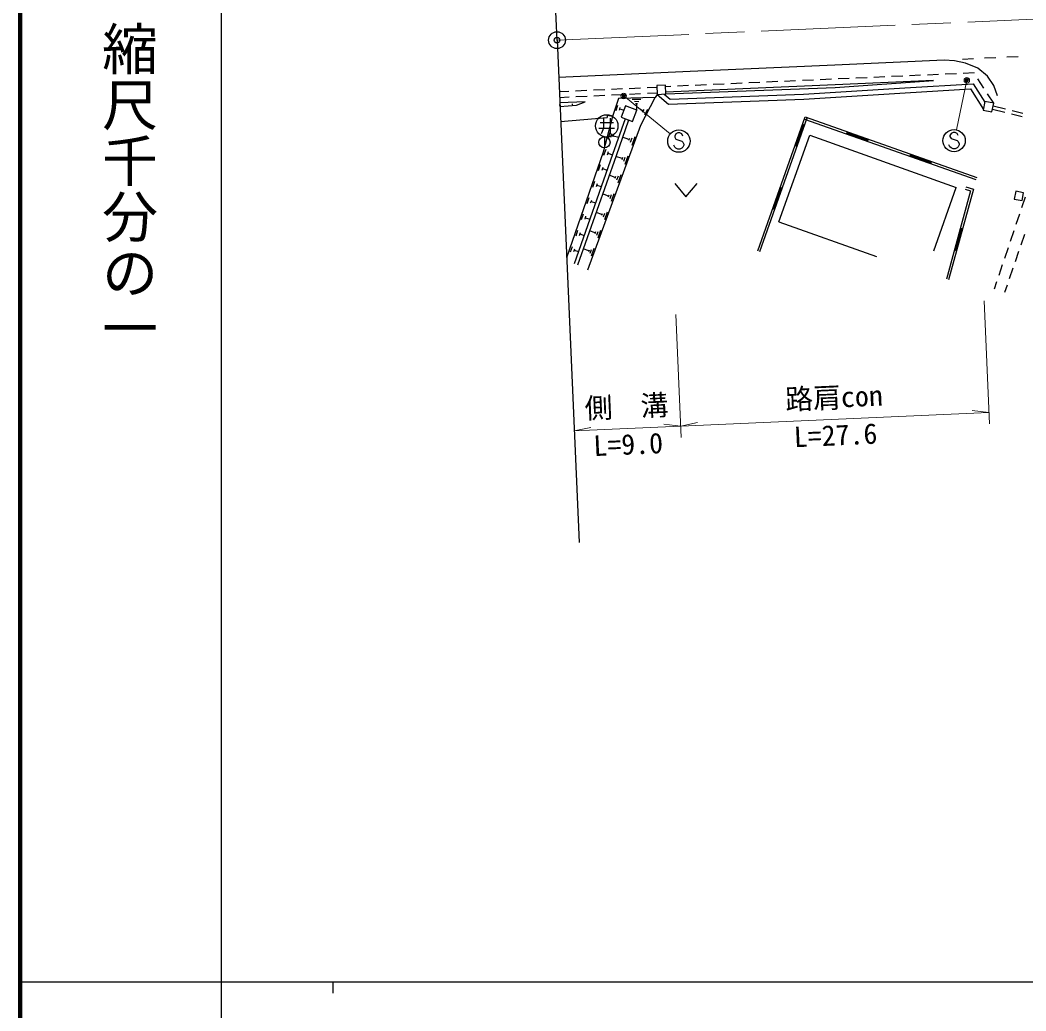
# Model space of a CAD drawing. Units: millimetres, scale not verified. Extents: x 40000 to 680000, y 20000 to 380000.
# Drawn here: x 40000 to 130040, y 202409 to 291069 of the extents above; entities that cross this region are included whole.
import ezdxf
from ezdxf.enums import TextEntityAlignment as Align

# ---------------------------------------------------------------- set-up
doc = ezdxf.new("R2010")
doc.units = ezdxf.units.MM
doc.header["$LTSCALE"] = 1000
doc.header["$PDMODE"] = 32
doc.header["$PDSIZE"] = 500
doc.linetypes.add('CHAIN', pattern=[18.5, 12, -1.5, 3.5, -1.5])
for name, color, linetype, lineweight in [('M-BGD', 7, 'Continuous', 25), ('M-BMK', 2, 'CHAIN', 13), ('M-BMK-OTRS', 5, 'Continuous', 25), ('M-BMK-SRVR', 3, 'Continuous', 25), ('M-STR-HTXT', 7, 'Continuous', 13), ('M-STR-STRC', 7, 'Continuous', 25), ('M-TTL', 2, 'Continuous', 140), ('M-TTL-BAND', 7, 'Continuous', 25)]:
    doc.layers.add(name, color=color, linetype=linetype, lineweight=lineweight)
doc.styles.add('@ＭＳ ゴシック', font='')
doc.styles.add('ＭＳ ゴシック', font='')
doc.styles.get('@ＭＳ ゴシック').set_extended_font_data('@MS Gothic')
doc.styles.get('ＭＳ ゴシック').set_extended_font_data('MS Gothic')

msp = doc.modelspace()

# ---------------------------------------------------------------- linework, layer by layer
at = {"layer": 'M-BGD'}
for p, q in [((125396, 286342), (124415, 286299)), ((125406, 286327), (125396, 286342)), ((106233, 285491), (105234, 285446)), ((107832, 285562), (106833, 285517)), ((109430, 285634), (108431, 285589)), ((111029, 285705), (110030, 285661)), ((112627, 285777), (111628, 285732)), ((114225, 285848), (113226, 285804)), ((115824, 285918), (114825, 285874)), ((117422, 285989), (116423, 285945)), ((119021, 286060), (118022, 286016)), ((120619, 286131), (119620, 286086)), ((122218, 286201), (121219, 286157)), ((123816, 286272), (122817, 286228)), ((126282, 284987), (125734, 285824)), ((88268, 284675), (89136, 284715)), ((89735, 284743), (90734, 284789)), ((91334, 284817), (92332, 284863)), ((92932, 284891), (93931, 284937)), ((94530, 284964), (95529, 285011)), ((96128, 285038), (96997, 285079)), ((96152, 284519), (97020, 284559)), ((98241, 285133), (97789, 285113)), ((99840, 285204), (98841, 285160)), ((101438, 285276), (100439, 285231)), ((103037, 285348), (102038, 285303)), ((104635, 285419), (103636, 285374)), ((88291, 284155), (89159, 284195)), ((90575, 283761), (88313, 283654)), ((89759, 284223), (90758, 284269)), ((91357, 284297), (92356, 284343)), ((92955, 284371), (93954, 284417)), ((94554, 284445), (95552, 284491)), ((94795, 284002), (95582, 283994)), ((94990, 283803), (95384, 283799)), ((127157, 283648), (126610, 284485)), ((88249, 283501), (88372, 283507)), ((88310, 283504), (88318, 283350)), ((89387, 283555), (89478, 283559)), ((89433, 283557), (89438, 283442)), ((93371, 282969), (93523, 283448)), ((93648, 283013), (93725, 283252)), ((93686, 283132), (94046, 283018)), ((95086, 283605), (95283, 283603)), ((95185, 283604), (95179, 283013)), ((95773, 282953), (95398, 283162)), ((95842, 283077), (95703, 282828)), ((96162, 283063), (95883, 282563)), ((127054, 283108), (128163, 282832)), ((127110, 283403), (128229, 283125)), ((128811, 282980), (129781, 282738)), ((88386, 281983), (92569, 282369)), ((91917, 281905), (93117, 281905)), ((92217, 282305), (92217, 281405)), ((93045, 282443), (92565, 282533)), ((92565, 282533), (92569, 282369)), ((92817, 282305), (92817, 280905)), ((106041, 270427), (110282, 282401)), ((106229, 270361), (110470, 282335)), ((110215, 282213), (125570, 276795)), ((110282, 282401), (125636, 276983)), ((128745, 282687), (129715, 282445)), ((91817, 281405), (93217, 281405)), ((92117, 281105), (92017, 280905)), ((92217, 281405), (92117, 281105)), ((92680, 280483), (92854, 281138)), ((92887, 280603), (92974, 280931)), ((109417, 279840), (110085, 281726)), ((109455, 279827), (110123, 281712)), ((109493, 279814), (110160, 281699)), ((109530, 279800), (110198, 281686)), ((110236, 281672), (110047, 281739)), ((114054, 281070), (113987, 280882)), ((114014, 280957), (115900, 280292)), ((114027, 280995), (115913, 280329)), ((114041, 281033), (115927, 280367)), ((92312, 280634), (92312, 279634)), ((93073, 280642), (93116, 280805)), ((93094, 280724), (93586, 280593)), ((94508, 280379), (93934, 280590)), ((94543, 280475), (94473, 280284)), ((94770, 280500), (94629, 280118)), ((95031, 280621), (94750, 279856)), ((107932, 273008), (110694, 280776)), ((110694, 280776), (123807, 276103)), ((114001, 280919), (115887, 280254)), ((115873, 280216), (115940, 280405)), ((109379, 279854), (109568, 279787)), ((93892, 278672), (93333, 278877)), ((93926, 278765), (93858, 278579)), ((94147, 278790), (94010, 278417)), ((94402, 278908), (94128, 278162)), ((119712, 279074), (119645, 278885)), ((119659, 278923), (121545, 278257)), ((119672, 278961), (121558, 278295)), ((119685, 278998), (121571, 278333)), ((119699, 279036), (121585, 278371)), ((121531, 278220), (121598, 278408)), ((91787, 277603), (91971, 278138)), ((92100, 277645), (92192, 277912)), ((92146, 277778), (92547, 277640)), ((91279, 276134), (91461, 276662)), ((91588, 276175), (91679, 276439)), ((93283, 276984), (92737, 277185)), ((93316, 277075), (93249, 276893)), ((93531, 277100), (93398, 276736)), ((93780, 277215), (93513, 276487)), ((98612, 276463), (99612, 275263)), ((99612, 275263), (100612, 276463)), ((91634, 276307), (92029, 276170)), ((93165, 275539), (92904, 274829)), ((107414, 274185), (108082, 276070)), ((107452, 274171), (108119, 276057)), ((107489, 274158), (108157, 276043)), ((107527, 274145), (108195, 276030)), ((108233, 276016), (108044, 276083)), ((121788, 270426), (123807, 276103)), ((125092, 275801), (122920, 267884)), ((125337, 275938), (123113, 267831)), ((124595, 275946), (125092, 275801)), ((124651, 276138), (125337, 275938)), ((90773, 274672), (90953, 275193)), ((91078, 274712), (91168, 274972)), ((91123, 274842), (91514, 274707)), ((92679, 275315), (92147, 275510)), ((92712, 275403), (92647, 275226)), ((92922, 275427), (92792, 275072)), ((129983, 275230), (129662, 274283)), ((90270, 273216), (90447, 273730)), ((92083, 273662), (91563, 273853)), ((92114, 273749), (92051, 273576)), ((92319, 273772), (92192, 273425)), ((92556, 273882), (92302, 273189)), ((107376, 274198), (107565, 274131)), ((90571, 273256), (90660, 273513)), ((90616, 273384), (91001, 273251)), ((107932, 273008), (116671, 269902)), ((129469, 273714), (129148, 272767)), ((89769, 271767), (89944, 272275)), ((90066, 271807), (90154, 272060)), ((90110, 271933), (90490, 271802)), ((91492, 272028), (90985, 272214)), ((91523, 272112), (91461, 271943)), ((91723, 272134), (91599, 271797)), ((91954, 272241), (91706, 271566)), ((124210, 272433), (123680, 270504)), ((124248, 272422), (123719, 270494)), ((124287, 272412), (123757, 270483)), ((124325, 272401), (123796, 270472)), ((124364, 272391), (124171, 272443)), ((128955, 272199), (128634, 271252)), ((129906, 271888), (129584, 270941)), ((89270, 270325), (89443, 270826)), ((89564, 270364), (89650, 270614)), ((89607, 270489), (89982, 270359)), ((90908, 270410), (90414, 270591)), ((90938, 270492), (90878, 270328)), ((91133, 270514), (91012, 270185)), ((91358, 270618), (91116, 269960)), ((123642, 270515), (123835, 270462)), ((128441, 270684), (128120, 269737)), ((129392, 270373), (129070, 269426)), ((127927, 269169), (127606, 268222)), ((128878, 268858), (128556, 267911)), ((127413, 267654), (127192, 267001)), ((128364, 267343), (128139, 266680))]:
    msp.add_line(p, q, dxfattribs=at)
for points in [[(121771, 285680), (112961, 285291), (97812, 284613)], [(97819, 284463), (112953, 285051), (121771, 285680)], [(97023, 284426), (98054, 283561), (106152, 283861), (110155, 284003), (119232, 284557), (125092, 284925), (126233, 283074)], [(97672, 284456), (98207, 284007), (106136, 284301), (110133, 284442), (119205, 284997), (125328, 285380), (126356, 283713)], [(88326, 283350), (89801, 283472), (90575, 283761)], [(90827, 268736), (95578, 281677), (96864, 284143)], [(97027, 284426), (96864, 284143), (93563, 284066), (93045, 282443)], [(93045, 282443), (92199, 279254), (88924, 269784)], [(94164, 282240), (93043, 279047), (89593, 269253)], [(94473, 282124), (93354, 278938), (89904, 269143)]]:
    msp.add_lwpolyline(points, dxfattribs=at)
for points in [[(96990, 285219), (97027, 284426), (97819, 284463), (97783, 285255)], [(126222, 283014), (127007, 282863), (127157, 283648), (126372, 283799)], [(94189, 283398), (93804, 282376), (94826, 281991), (95211, 283013)], [(129696, 274924), (129832, 275623), (129133, 275759), (128997, 275060)]]:
    msp.add_lwpolyline(points, close=True, dxfattribs=at)
for centre, radius in [((92517, 281605), 1000), ((92312, 280134), 500)]:
    msp.add_circle(centre, radius, dxfattribs=at)
at = {"layer": 'M-BMK'}
msp.add_line((247712, 296318), (88065, 289277), dxfattribs=at)
at = {"layer": 'M-BMK-OTRS'}
for q in [(86082, 334234), (90047, 244321)]:
    msp.add_line((88065, 289277), q, dxfattribs=at)
at = {"layer": 'M-BMK-SRVR'}
msp.add_circle((88065, 289277), 750, dxfattribs=at)
msp.add_point((88065, 289277), dxfattribs=at)
at = {"layer": 'M-STR-HTXT'}
for p, q in [((124751, 285683), (123817, 281259)), ((94035, 284280), (98194, 280881)), ((126296, 265939), (126780, 254950)), ((98700, 264722), (99185, 253733)), ((126736, 255949), (99141, 254732)), ((126736, 255949), (125227, 256132)), ((99141, 254732), (97631, 254915)), ((99141, 254732), (100628, 255048)), ((99141, 254732), (89607, 254311)), ((89607, 254311), (91094, 254627))]:
    msp.add_line(p, q, dxfattribs=at)
for centre, radius in [((124751, 285683), 150), ((124751, 285683), 120), ((124751, 285683), 90), ((124751, 285683), 60), ((124751, 285683), 30), ((124751, 285683), 20), ((94035, 284280), 150), ((94035, 284280), 120), ((94035, 284280), 90), ((94035, 284280), 60), ((94035, 284280), 30), ((94035, 284280), 20)]:
    msp.add_circle(centre, radius, dxfattribs=at)
for p in [(124751, 285683), (94035, 284280)]:
    msp.add_point(p, dxfattribs=at)
at = {"layer": 'M-STR-STRC'}
for p, q in [((125346, 287609), (124353, 287559)), ((125350, 287609), (125346, 287609)), ((127348, 287697), (126349, 287653)), ((129346, 287784), (128347, 287740)), ((98881, 280972), (98699, 280881)), ((99063, 280972), (98881, 280972)), ((99245, 280881), (99063, 280972)), ((123520, 281012), (123338, 280921)), ((123702, 281012), (123520, 281012)), ((123884, 280921), (123702, 281012)), ((98699, 280881), (98609, 280699)), ((98609, 280699), (98609, 280608)), ((98609, 280608), (98699, 280426)), ((98699, 280426), (99245, 280245)), ((99336, 280699), (99245, 280881)), ((99245, 280245), (99336, 280154)), ((99336, 280154), (99427, 279972)), ((123338, 280921), (123247, 280739)), ((123247, 280739), (123247, 280648)), ((123247, 280648), (123338, 280467)), ((123338, 280467), (123884, 280285)), ((123975, 280739), (123884, 280921)), ((123884, 280285), (123975, 280194)), ((123975, 280194), (124066, 280012)), ((92265, 278988), (92452, 279528)), ((92583, 279029), (92676, 279300)), ((92629, 279165), (93035, 279024)), ((98609, 279699), (98518, 279881)), ((98699, 279608), (98609, 279699)), ((98881, 279517), (98699, 279608)), ((99063, 279517), (98881, 279517)), ((99245, 279608), (99063, 279517)), ((99336, 279699), (99245, 279608)), ((99427, 279881), (99336, 279699)), ((99427, 279972), (99427, 279881)), ((123247, 279739), (123156, 279921)), ((123338, 279648), (123247, 279739)), ((123520, 279558), (123338, 279648)), ((123702, 279558), (123520, 279558)), ((123884, 279648), (123702, 279558)), ((123975, 279739), (123884, 279648)), ((124066, 279921), (123975, 279739)), ((124066, 280012), (124066, 279921))]:
    msp.add_line(p, q, dxfattribs=at)
msp.add_lwpolyline([(127506, 284308), (127173, 285215), (126593, 286056), (125735, 286775), (124637, 287212), (123653, 287429), (122729, 287488), (112940, 287045), (99983, 286472), (88212, 285935)], dxfattribs=at)
for centre in [(98972, 280245), (123611, 280285)]:
    msp.add_circle(centre, 1000, dxfattribs=at)
at = {"layer": 'M-TTL'}
msp.add_line((40000, 380000), (40000, 20000), dxfattribs=at)
at = {"layer": 'M-TTL-BAND'}
for p, q in [((58000, 370000), (58000, 20000)), ((40000, 205000), (579000, 205000)), ((68000, 205000), (68000, 204000))]:
    msp.add_line(p, q, dxfattribs=at)

# ---------------------------------------------------------------- texts
at = {"layer": 'M-STR-HTXT', "style": 'ＭＳ ゴシック'}
for s, p in [('側\u3000溝', (94352, 255021)), ('路肩con', (112917, 255840))]:
    msp.add_text(s, height=1833, rotation=2.525, dxfattribs=at).set_placement(p, align=Align.BOTTOM_CENTER)
for s, p in [('L=27.6', (112961, 254841)), ('L=9.0', (94396, 254022))]:
    msp.add_text(s, height=1833, rotation=2.525, dxfattribs=at).set_placement(p, align=Align.TOP_CENTER)
at = {"layer": 'M-TTL-BAND', "style": '@ＭＳ ゴシック'}
msp.add_text('縮尺千分の一', height=3666, rotation=270, dxfattribs=at).set_placement((49777, 261030), align=Align.MIDDLE_RIGHT)

doc.saveas('drawing.dxf')
